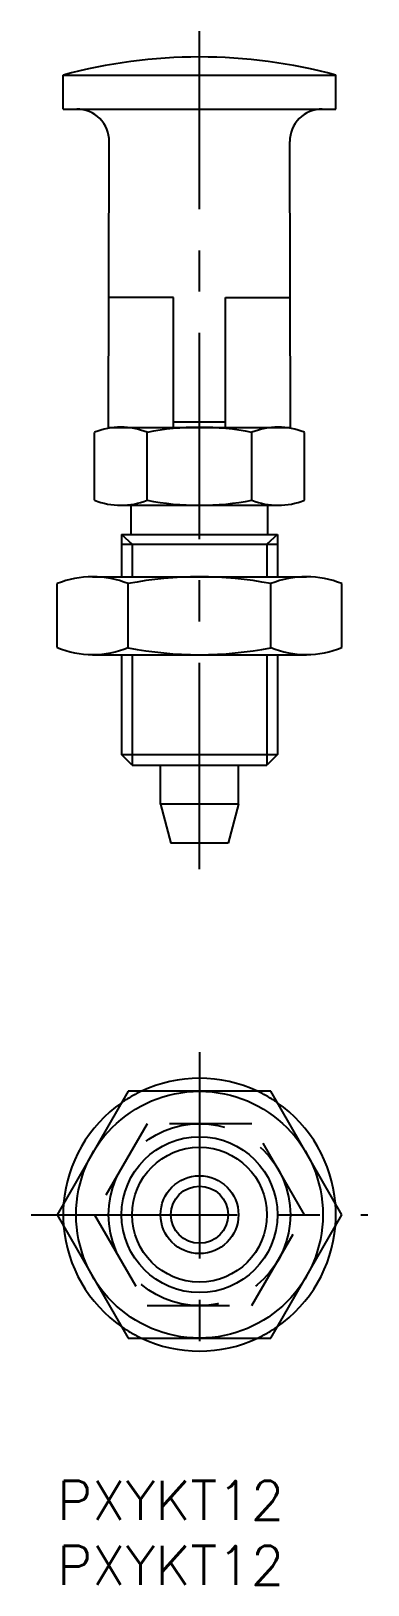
# Model space of a CAD drawing. Extents: x -2 to 24, y -8 to 112.
import ezdxf

# ---------------------------------------------------------------- set-up
doc = ezdxf.new("R2010")
doc.units = 0
doc.header["$LTSCALE"] = 0.5
doc.linetypes.add('CENTER', pattern=[50.8, 31.75, -6.35, 6.35, -6.35])
doc.linetypes.add('DASHED', pattern=[19.05, 12.7, -6.35])
for name, color, linetype in [('MSM_CENTER', 1, 'CENTER'), ('MSM_CONTINUOUS', 7, 'CONTINUOUS'), ('MSM_DASHED', 4, 'DASHED'), ('MSM_NARROW', 5, 'CONTINUOUS'), ('MSM_PART_NUMBER', 7, 'CONTINUOUS')]:
    doc.layers.add(name, color=color, linetype=linetype)
doc.styles.get("Standard").update_dxf_attribs({"font": 'txt.shx', "height": 1, "bigfont": 'bigfont.shx'})

# ---------------------------------------------------------------- blocks, each defined once
blk = doc.blocks.new('*U3')
at = {"layer": 'MSM_PART_NUMBER'}
blk.add_text('PXYKT12', height=3, dxfattribs=at).set_placement((0, -3))
blk = doc.blocks.new('*U4')
at = {"layer": 'MSM_PART_NUMBER'}
blk.add_text('PXYKT12', height=3, dxfattribs=at).set_placement((0, -8))

msp = doc.modelspace()

# ---------------------------------------------------------------- linework, layer by layer
at = {"layer": 'MSM_CENTER'}
for p, q in [((10.97, 47.11), (10.97, 111.61)), ((10.97, 33), (10.97, 8)), ((-2, 20.5), (23.94, 20.5))]:
    msp.add_line(p, q, dxfattribs=at)
at = {"layer": 'MSM_CONTINUOUS'}
for p, q in [((0.47, 108.21), (21.47, 108.21)), ((0.47, 105.61), (0.47, 108.21)), ((21.47, 105.61), (21.47, 108.21)), ((0.47, 105.61), (21.47, 105.61)), ((3.97, 81.11), (4.02, 103.11)), ((17.97, 81.11), (17.92, 103.11)), ((8.97, 91.11), (3.99, 91.11)), ((8.97, 81.11), (8.97, 91.11)), ((12.97, 91.11), (17.95, 91.11)), ((12.97, 81.11), (12.97, 91.11)), ((12.97, 81.51), (8.97, 81.51)), ((2.89, 75.51), (2.89, 80.72)), ((3.97, 81.11), (17.97, 81.11)), ((6.93, 75.51), (6.93, 80.72)), ((15.01, 75.51), (15.01, 80.72)), ((19.05, 75.51), (19.05, 80.72)), ((4.97, 75.11), (16.97, 75.11)), ((5.72, 72.86), (5.72, 75.11)), ((16.22, 72.86), (16.22, 75.11)), ((4.97, 72.86), (16.97, 72.86)), ((4.97, 72.86), (4.97, 69.61)), ((4.97, 72.11), (16.97, 72.11)), ((16.97, 72.86), (16.97, 69.61)), ((2.74, 69.61), (19.2, 69.61)), ((0, 64.15), (0, 69.08)), ((5.48, 64.15), (5.48, 69.08)), ((16.45, 64.15), (16.45, 69.08)), ((21.94, 64.15), (21.94, 69.08)), ((2.74, 63.61), (19.2, 63.61)), ((4.97, 63.61), (4.97, 55.93)), ((16.97, 63.61), (16.97, 55.93)), ((5.78, 55.11), (4.97, 55.93)), ((4.97, 55.93), (16.97, 55.93)), ((5.78, 55.11), (16.16, 55.11)), ((7.97, 52.11), (7.97, 55.11)), ((13.97, 52.11), (13.97, 55.11)), ((16.97, 55.93), (16.16, 55.11)), ((13.97, 52.11), (7.97, 52.11)), ((7.97, 52.11), (8.77, 49.11)), ((13.97, 52.11), (13.17, 49.11)), ((13.17, 49.11), (8.77, 49.11)), ((5.48, 30), (0, 20.5)), ((16.45, 30), (5.48, 30)), ((21.94, 20.5), (16.45, 30)), ((0, 20.5), (5.48, 11)), ((16.45, 11), (21.94, 20.5)), ((5.48, 11), (16.45, 11))]:
    msp.add_line(p, q, dxfattribs=at)
for radius in [9.5, 6, 3, 2.2]:
    msp.add_circle((10.97, 20.5), radius, dxfattribs=at)
for centre, radius, start, end in [((10.97, 69.54), 40.08, 74.8107, 105.1893), ((1.52, 103.11), 2.5, 359.8698, 90), ((20.42, 103.11), 2.5, 90, 180.1302), ((4.91, 75.72), 5.4, 68.0126, 111.9874), ((10.97, 60.11), 21, 78.9042, 101.0958), ((17.03, 75.72), 5.4, 68.0126, 111.9874), ((4.91, 80.51), 5.4, 248.0126, 291.9874), ((10.97, 96.11), 21, 258.9042, 281.0958), ((17.03, 80.51), 5.4, 248.0126, 291.9874), ((2.74, 62.29), 7.32, 68.0126, 111.9874), ((10.97, 41.11), 28.5, 78.9042, 101.0958), ((19.2, 62.29), 7.32, 68.0126, 111.9874), ((2.74, 70.94), 7.32, 248.0126, 291.9874), ((10.97, 92.11), 28.5, 258.9042, 281.0958), ((19.2, 70.94), 7.32, 248.0126, 291.9874), ((10.97, 20.5), 10.5, 64.7912, 115.2088), ((10.97, 20.5), 10.5, 124.7912, 175.2088), ((10.97, 20.5), 10.5, 4.7912, 55.2088), ((10.97, 20.5), 10.5, 184.7912, 235.2088), ((10.97, 20.5), 10.5, 304.7912, 355.2088), ((10.97, 20.5), 10.5, 244.7912, 295.2088)]:
    msp.add_arc(centre, radius, start, end, dxfattribs=at)
at = {"layer": 'MSM_DASHED'}
for p, q in [((6.93, 27.5), (2.89, 20.5)), ((15.01, 27.5), (6.93, 27.5)), ((19.05, 20.5), (15.01, 27.5)), ((2.89, 20.5), (6.93, 13.5)), ((15.01, 13.5), (19.05, 20.5)), ((6.93, 13.5), (15.01, 13.5))]:
    msp.add_line(p, q, dxfattribs=at)
msp.add_circle((10.97, 20.5), 7, dxfattribs=at)
for start, end in [(115.2088, 124.7912), (55.2088, 64.7912), (175.2088, 184.7912), (355.2088, 4.7912), (235.2088, 244.7912), (295.2088, 304.7912)]:
    msp.add_arc((10.97, 20.5), 10.5, start, end, dxfattribs=at)
at = {"layer": 'MSM_NARROW'}
for p, q in [((4.97, 72.86), (5.78, 72.11)), ((5.78, 72.11), (5.78, 69.61)), ((16.97, 72.86), (16.16, 72.11)), ((16.16, 72.11), (16.16, 69.61)), ((5.78, 63.61), (5.78, 55.11)), ((16.16, 63.61), (16.16, 55.11))]:
    msp.add_line(p, q, dxfattribs=at)
msp.add_circle((10.97, 20.5), 5.19, dxfattribs=at)

# ---------------------------------------------------------------- block references
at = {"layer": 'MSM_CONTINUOUS'}
for name in ['*U3', '*U4']:
    msp.add_blockref(name, (0, 0), dxfattribs=at)

doc.saveas('drawing.dxf')
